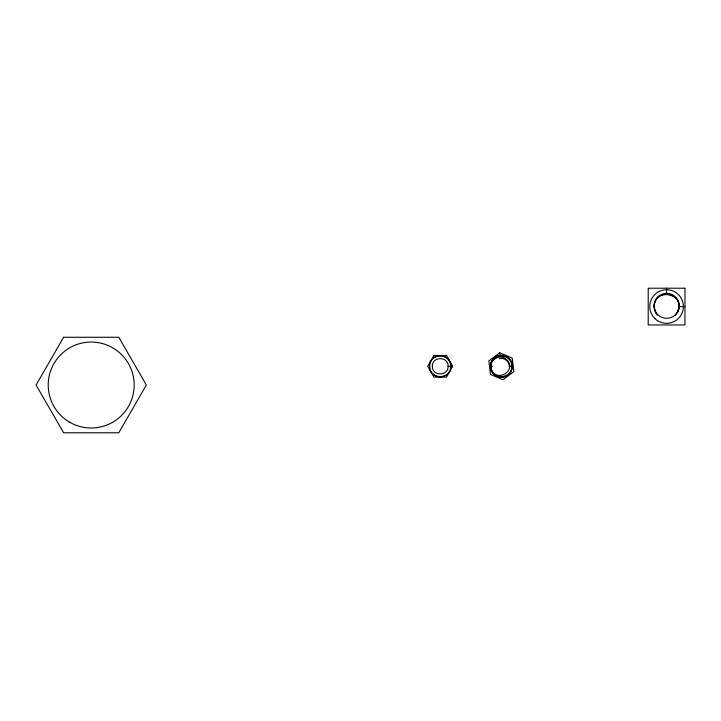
<?xml version="1.0" encoding="UTF-8"?>
<svg xmlns="http://www.w3.org/2000/svg" width="721" height="721" viewBox="0 0 721 721"><rect width="100%" height="100%" fill="white"/><g stroke="black" fill="none" stroke-linecap="round" stroke-linejoin="round"><path stroke-width="1.08" d="M654.109 307.335L654.344 304.082A12.491 12.491 0 0 1 679.047 305.821L678.876 308.246M448.111 366.286C448.498 376.416 431.951 376.416 432.339 366.286C431.951 356.156 448.498 356.156 448.111 366.286L450.877 366.286C451.4 379.976 429.049 379.976 429.572 366.286C429.049 352.605 451.4 352.605 450.877 366.286A10.653 10.653 0 0 1 434.898 375.515A10.653 10.653 0 0 1 434.898 357.066A10.653 10.653 0 0 1 450.877 366.286M490.695 366.286C490.181 352.605 512.523 352.605 512.009 366.286C512.523 379.976 490.181 379.976 490.695 366.286C491.019 359.418 499.437 354.417 505.331 358.436C520.12 370.603 493.272 385.284 490.695 366.286L492.542 366.286M675.37 315.329C692.439 291.464 645.502 285.264 655.831 312.743M499.743 352.785L488.856 360.933L490.469 374.433L502.961 379.787L513.848 371.639L512.234 358.139L499.743 352.785L500.05 355.345M505.448 376.524L499.779 377.2M499.311 358.67C504.114 357.292 509.332 361.293 509.242 366.286L512.009 366.286A10.653 10.653 0 0 1 496.03 375.515A10.653 10.653 0 0 1 496.03 357.066A10.653 10.653 0 0 1 512.009 366.286M679.047 306.578L684.95 306.578M666.583 288.211L666.583 293.375M678.822 309.075A12.491 12.491 0 0 1 677.758 312.157M657.516 315.176A12.491 12.491 0 0 1 655.119 311.553M654.731 310.544A12.491 12.491 0 0 1 654.226 308.417M63.628 337.266L36.05 385.023L63.628 432.789L118.776 432.789L146.354 385.023L118.776 337.266L63.628 337.266M433.979 355.471L427.733 366.286L433.979 377.11L446.47 377.11L452.716 366.286L446.47 355.471L433.979 355.471M666.943 293.339L663.708 293.681A12.491 12.491 0 0 0 666.321 318.312L669.566 317.97A12.491 12.491 0 0 0 666.943 293.339M684.95 288.211L648.206 288.211L648.206 324.955L684.95 324.955L684.95 288.211M654.695 318.394A16.799 16.799 0 0 0 682.814 310.877A16.799 16.799 0 0 0 662.257 290.284A16.799 16.799 0 0 0 654.695 318.394M494.534 374.947A11.022 11.022 0 0 0 512.261 367.854A11.022 11.022 0 0 0 497.256 356.057A11.022 11.022 0 0 0 494.534 374.947M69.712 422.254A42.99 42.99 0 0 0 134.187 385.023A42.99 42.99 0 0 0 69.712 347.801A42.99 42.99 0 0 0 69.712 422.254"/></g></svg>
